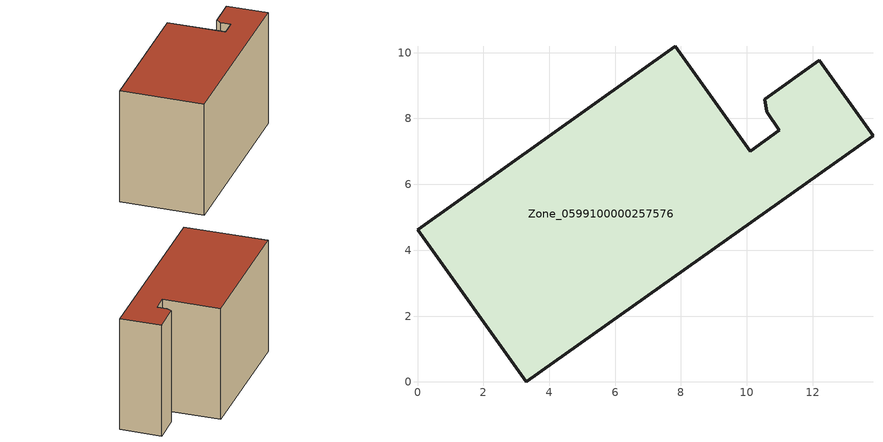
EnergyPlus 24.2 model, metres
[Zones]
Zone_0599100000257576
 floor ground (C_G): 10.99,7.64 10.6,8.2 10.54,8.58 12.19,9.77 13.83,7.48 3.3,0 0,4.63 7.82,10.2 10.1,7 z0
 wall outside (C_F): 10.99,7.64 10.1,7 7.82,10.2 0,4.63 3.3,0 13.83,7.48 12.19,9.77 10.54,8.58 10.6,8.2 10.99,7.64 z0:8.03
 roof outside (C_R): 10.6,8.2 10.99,7.64 10.1,7 7.82,10.2 0,4.63 3.3,0 13.83,7.48 12.19,9.77 10.54,8.58 z8.03
[BUILDING]
Pand.0599100000257576: North Axis=0; Terrain=City; Loads Convergence Tolerance Value=0.04; Temperature Convergence Tolerance Value=0.4; Solar Distribution=FullExterior; Maximum Number of Warmup Days=25; Minimum Number of Warmup Days=1
[Site:Location]
Rotterdam.The.Hague.AP_ZH_NLD Design_Conditions: Latitude=51.96; Longitude=4.45; Time Zone=1; Elevation=-4.5
[SITE:GROUNDTEMPERATURE:BUILDINGSURFACE]
18, 18, 18, 18, 18, 18, 18, 18, 18, 18, 18, 18
[MATERIAL] Thermal Absorptance=0.9; Solar Absorptance=0.7; Visible Absorptance=0.7
Name | Roughness | Thickness | Conductivity | Density | Specific Heat
G.TI.1975-1991 | MediumSmooth | 0.15 | 0.288461 | 540 | 1210
F.TI.1975-1991 | Rough | 0.3 | 0.230769 | 1920 | 840
R.TI.1975-1991 | MediumRough | 0.2 | 0.153846 | 1500 | 1000
[CONSTRUCTION]
C_G: G.TI.1975-1991
C_F: F.TI.1975-1991
C_R: R.TI.1975-1991
[ZONE]
Zone_0599100000257576: Type=1; Multiplier=1; Ceiling Height=Autocalculate; Volume=Autocalculate; Floor Area=autocalculate; Part of Total Floor Area=Yes
[ZONEINFILTRATION:DESIGNFLOWRATE]
Infil_Zone_0599100000257576: Zone or ZoneList or Space or SpaceList=Zone_0599100000257576; Schedule=AlwaysOn; Design Flow Rate Calculation Method=Flow/Area; Flow Rate per Floor Area=0.003; Constant Term Coefficient=1; Temperature Term Coefficient=0; Velocity Term Coefficient=0; Velocity Squared Term Coefficient=0
[HVACTEMPLATE:ZONE:IDEALLOADSAIRSYSTEM]
Zone_0599100000257576: Maximum Heating Supply Air Temperature=50; Minimum Cooling Supply Air Temperature=13; Maximum Heating Supply Air Humidity Ratio=0.0156; Minimum Cooling Supply Air Humidity Ratio=0.0077; Heating Limit=NoLimit; Cooling Limit=NoLimit; Dehumidification Control Type=ConstantSensibleHeatRatio; Cooling Sensible Heat Ratio=0.7; Dehumidification Setpoint=60; Humidification Control Type=None; Humidification Setpoint=30; Outdoor Air Method=None; Outdoor Air Flow Rate per Person=0.00944; Outdoor Air Flow Rate per Zone Floor Area=0; Outdoor Air Flow Rate per Zone=0; Demand Controlled Ventilation Type=None; Outdoor Air Economizer Type=NoEconomizer; Heat Recovery Type=None; Sensible Heat Recovery Effectiveness=0.7; Latent Heat Recovery Effectiveness=0.65
[ZONECONTROL:THERMOSTAT]
ThermostatControl_Zone_0599100000257576: Zone or ZoneList=Zone_0599100000257576; Control Type Schedule=DualSetpointControlType; Control 1=Thermostat_Zone_0599100000257576; Temperature Difference Between Cutout And Setpoint=0
[THERMOSTATSETPOINT:DUALSETPOINT]
Thermostat_Zone_0599100000257576: Heating Setpoint Temperature Schedule=HeatingSetpoint_Zone_0599100000257576; Cooling Setpoint Temperature Schedule=CoolingSetpoint_Zone_0599100000257576
[SCHEDULE:COMPACT]
HeatingSetpoint_Zone_0599100000257576: Through: 12/31, For: AllDays, Until: 24:00, 21
CoolingSetpoint_Zone_0599100000257576: Through: 12/31, For: AllDays, Until: 24:00, 24
DualSetpointControlType: Through: 12/31, For: AllDays, Until: 24:00, 4
AlwaysOn: Through: 12/31, For: AllDays, Until: 24:00, 1
